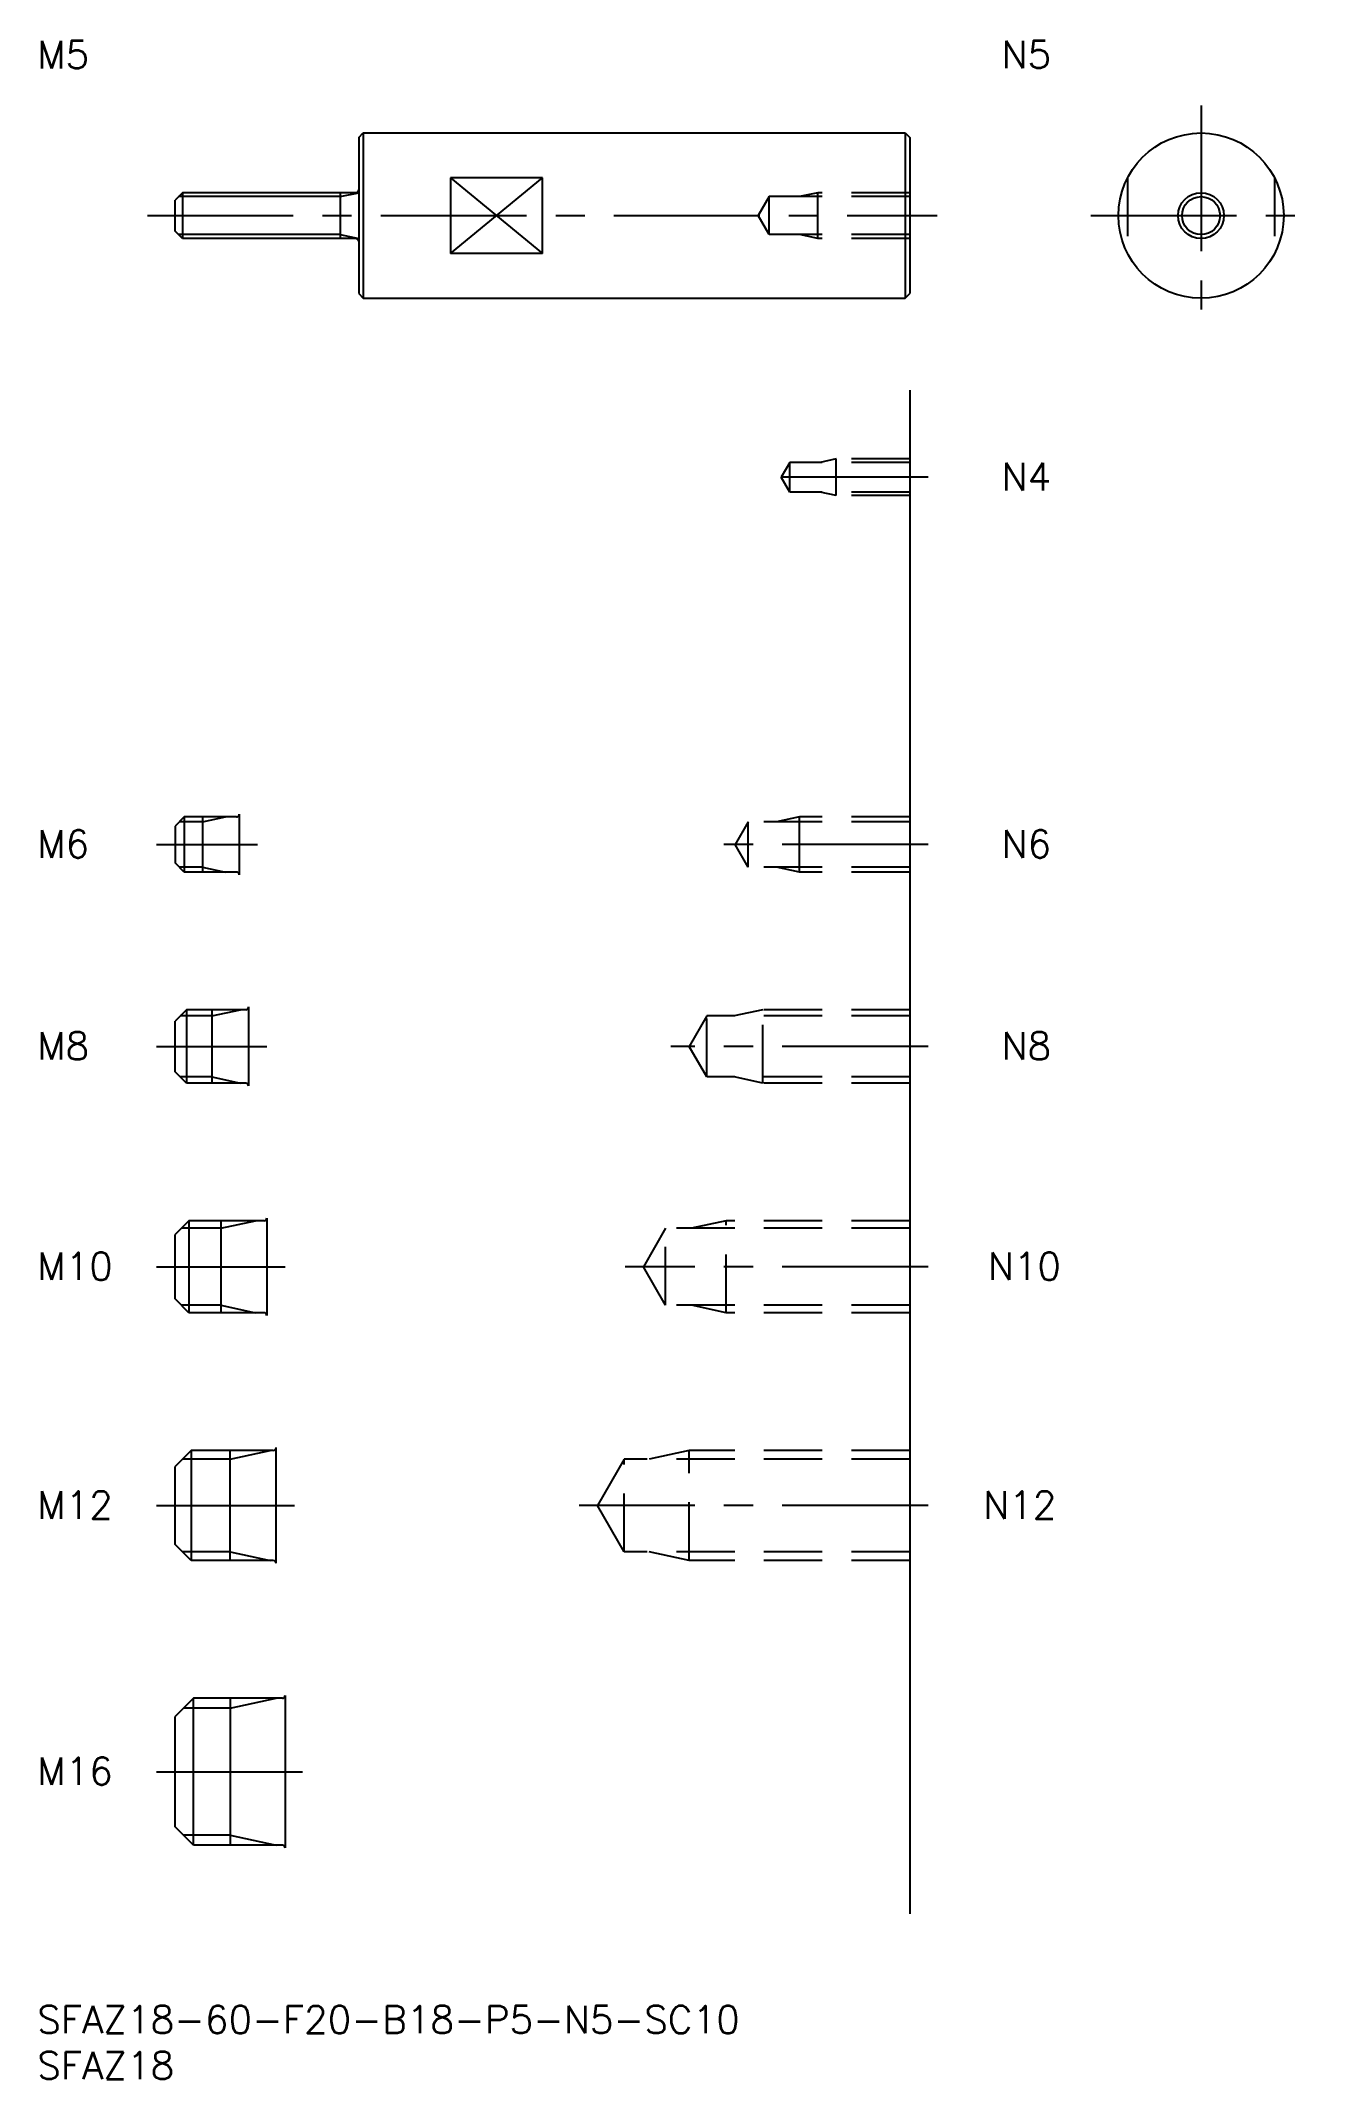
# Model space of a CAD drawing. Extents: x 0 to 139, y -8 to 214.
import ezdxf

# ---------------------------------------------------------------- set-up
doc = ezdxf.new("R2010")
doc.units = 0
doc.header["$LTSCALE"] = 0.5
doc.linetypes.add('CENTER', pattern=[50.8, 31.75, -6.35, 6.35, -6.35])
doc.linetypes.add('DASHED', pattern=[19.05, 12.7, -6.35])
for name, color, linetype in [('MSM_CENTER', 1, 'CENTER'), ('MSM_CONTINUOUS', 7, 'CONTINUOUS'), ('MSM_DASHED', 4, 'DASHED'), ('MSM_NARROW', 5, 'CONTINUOUS'), ('MSM_PART_NUMBER', 7, 'CONTINUOUS')]:
    doc.layers.add(name, color=color, linetype=linetype)
doc.styles.get("Standard").update_dxf_attribs({"font": 'txt.shx', "height": 1, "bigfont": 'bigfont.shx'})

# ---------------------------------------------------------------- blocks, each defined once
blk = doc.blocks.new('*U14')
at = {"layer": 'MSM_PART_NUMBER'}
blk.add_text('SFAZ18-60-F20-B18-P5-N5-SC10', height=3, dxfattribs=at).set_placement((0, -3))
blk = doc.blocks.new('*U15')
at = {"layer": 'MSM_PART_NUMBER'}
blk.add_text('SFAZ18', height=3, dxfattribs=at).set_placement((0, -8))
blk = doc.blocks.new('*U16')
at = {"layer": 'MSM_PART_NUMBER'}
blk.add_text('M16', height=3, dxfattribs=at).set_placement((0, 24.06))
blk = doc.blocks.new('*U17')
at = {"layer": 'MSM_PART_NUMBER'}
blk.add_text('M12', height=3, dxfattribs=at).set_placement((0, 53.06))
blk = doc.blocks.new('*U18')
at = {"layer": 'MSM_PART_NUMBER'}
blk.add_text('M10', height=3, dxfattribs=at).set_placement((0, 79.06))
blk = doc.blocks.new('*U19')
at = {"layer": 'MSM_PART_NUMBER'}
blk.add_text('M8', height=3, dxfattribs=at).set_placement((0, 103.06))
blk = doc.blocks.new('*U20')
at = {"layer": 'MSM_PART_NUMBER'}
blk.add_text('M6', height=3, dxfattribs=at).set_placement((0, 125.06))
blk = doc.blocks.new('*U21')
at = {"layer": 'MSM_PART_NUMBER'}
blk.add_text('M5', height=3, dxfattribs=at).set_placement((0, 211.03))
blk = doc.blocks.new('*U22')
at = {"layer": 'MSM_PART_NUMBER'}
blk.add_text('N12', height=3, dxfattribs=at).set_placement((103, 53.06))
blk = doc.blocks.new('*U23')
at = {"layer": 'MSM_PART_NUMBER'}
blk.add_text('N10', height=3, dxfattribs=at).set_placement((103.5, 79.06))
blk = doc.blocks.new('*U24')
at = {"layer": 'MSM_PART_NUMBER'}
blk.add_text('N8', height=3, dxfattribs=at).set_placement((105, 103.06))
blk = doc.blocks.new('*U25')
at = {"layer": 'MSM_PART_NUMBER'}
blk.add_text('N6', height=3, dxfattribs=at).set_placement((105, 125.06))
blk = doc.blocks.new('*U26')
at = {"layer": 'MSM_PART_NUMBER'}
blk.add_text('N4', height=3, dxfattribs=at).set_placement((105, 165.06))
blk = doc.blocks.new('*U27')
at = {"layer": 'MSM_PART_NUMBER'}
blk.add_text('N5', height=3, dxfattribs=at).set_placement((105, 211.05))

msp = doc.modelspace()

# ---------------------------------------------------------------- linework, layer by layer
at = {"layer": 'MSM_CENTER'}
for p, q in [((126.72, 207), (126.72, 183)), ((12, 195), (98, 195)), ((114.72, 195), (138.72, 195)), ((97, 166.5), (79, 166.5)), ((13, 126.5), (24, 126.5)), ((97, 126.5), (74, 126.5)), ((13, 104.5), (25, 104.5)), ((97, 104.5), (69, 104.5)), ((13, 80.5), (27, 80.5)), ((97, 80.5), (64, 80.5)), ((13, 54.5), (28, 54.5)), ((97, 54.5), (59, 54.5)), ((13, 25.5), (29, 25.5))]:
    msp.add_line(p, q, dxfattribs=at)
at = {"layer": 'MSM_CONTINUOUS'}
for p, q in [((35, 203.5), (35.5, 204)), ((35, 203.5), (35, 186.5)), ((35.5, 204), (94.5, 204)), ((35.5, 204), (35.5, 186)), ((94.5, 204), (94.5, 186)), ((94.5, 204), (95, 203.5)), ((95, 203.5), (95, 186.5)), ((45, 199.12), (45, 190.88)), ((55, 199.12), (45, 199.12)), ((55, 190.88), (55, 199.12)), ((15.8, 197.5), (15, 196.7)), ((15, 193.3), (15, 196.7)), ((34.7, 197.5), (15.8, 197.5)), ((15.8, 197.5), (15.8, 192.5)), ((33, 197.5), (33, 192.5)), ((15.8, 192.5), (15, 193.3)), ((34.7, 192.5), (15.8, 192.5)), ((55, 190.88), (45, 190.88)), ((35, 186.5), (35.5, 186)), ((35.5, 186), (94.5, 186)), ((94.5, 186), (95, 186.5)), ((95, 176), (95, 10)), ((16, 129.5), (15, 128.5)), ((21.7, 129.5), (16, 129.5)), ((16, 129.5), (16, 123.5)), ((18, 129.5), (18, 123.5)), ((22, 129.8), (22, 123.2)), ((15, 128.5), (15, 124.5)), ((16, 123.5), (15, 124.5)), ((21.7, 123.5), (16, 123.5)), ((16.25, 108.5), (15, 107.25)), ((15, 101.75), (15, 107.25)), ((22.7, 108.5), (16.25, 108.5)), ((16.25, 108.5), (16.25, 100.5)), ((19, 108.5), (19, 100.5)), ((23, 108.8), (23, 100.2)), ((16.25, 100.5), (15, 101.75)), ((22.7, 100.5), (16.25, 100.5)), ((16.5, 85.5), (15, 84)), ((24.7, 85.5), (16.5, 85.5)), ((16.5, 85.5), (16.5, 75.5)), ((20, 85.5), (20, 75.5)), ((25, 85.8), (25, 75.2)), ((15, 77), (15, 84)), ((16.5, 75.5), (15, 77)), ((24.7, 75.5), (16.5, 75.5)), ((16.75, 60.5), (15, 58.75)), ((25.7, 60.5), (16.75, 60.5)), ((16.75, 60.5), (16.75, 48.5)), ((21, 48.5), (21, 60.5)), ((26, 48.2), (26, 60.8)), ((15, 50.25), (15, 58.75)), ((16.75, 48.5), (15, 50.25)), ((25.7, 48.5), (16.75, 48.5)), ((17, 33.5), (15, 31.5)), ((26.7, 33.5), (17, 33.5)), ((17, 17.5), (17, 33.5)), ((21, 33.5), (21, 17.5)), ((27, 33.8), (27, 17.2)), ((15, 19.5), (15, 31.5)), ((17, 17.5), (15, 19.5)), ((26.7, 17.5), (17, 17.5))]:
    msp.add_line(p, q, dxfattribs=at)
for radius in [9, 2.5]:
    msp.add_circle((126.72, 195), radius, dxfattribs=at)
for centre, start, end in [((34.7, 197.8), 270, 0), ((34.7, 192.2), 0, 90), ((21.7, 129.8), 270, 0), ((21.7, 123.2), 0, 90), ((22.7, 108.8), 270, 0), ((22.7, 100.2), 0, 90), ((24.7, 85.8), 270, 0), ((24.7, 75.2), 0, 90), ((25.7, 60.8), 270, 0), ((25.7, 48.2), 0, 90), ((26.7, 33.8), 270, 0), ((26.7, 17.2), 0, 90)]:
    msp.add_arc(centre, 0.3, start, end, dxfattribs=at)
at = {"layer": 'MSM_DASHED'}
for p, q in [((118.72, 199.12), (118.72, 190.88)), ((134.72, 199.12), (134.72, 190.88)), ((79.69, 197.07), (78.5, 195)), ((95, 197.07), (79.69, 197.07)), ((79.69, 192.93), (79.69, 197.07)), ((85, 197.5), (83, 197.07)), ((95, 197.5), (85, 197.5)), ((85, 192.5), (85, 197.5)), ((79.69, 192.93), (78.5, 195)), ((95, 192.93), (79.69, 192.93)), ((85, 192.5), (83, 192.93)), ((95, 192.5), (85, 192.5)), ((81.94, 168.12), (81, 166.5)), ((95, 168.12), (81.94, 168.12)), ((81.94, 164.88), (81.94, 168.12)), ((87, 168.5), (85.25, 168.12)), ((95, 168.5), (87, 168.5)), ((87, 164.5), (87, 168.5)), ((81.94, 164.88), (81, 166.5)), ((95, 164.88), (81.94, 164.88)), ((87, 164.5), (85.25, 164.88)), ((95, 164.5), (87, 164.5)), ((77.42, 128.96), (76, 126.5)), ((95, 128.96), (77.42, 128.96)), ((77.42, 124.04), (77.42, 128.96)), ((83, 129.5), (80.5, 128.96)), ((95, 129.5), (83, 129.5)), ((83, 123.5), (83, 129.5)), ((77.42, 124.04), (76, 126.5)), ((95, 124.04), (77.42, 124.04)), ((83, 123.5), (80.5, 124.04)), ((95, 123.5), (83, 123.5)), ((72.92, 107.82), (71, 104.5)), ((72.92, 101.18), (72.92, 107.82)), ((95, 107.82), (72.92, 107.82)), ((79, 108.5), (75.87, 107.82)), ((79, 100.5), (79, 108.5)), ((95, 108.5), (79, 108.5)), ((72.92, 101.18), (71, 104.5)), ((95, 101.18), (72.92, 101.18)), ((79, 100.5), (75.87, 101.18)), ((95, 100.5), (79, 100.5)), ((68.42, 84.69), (66, 80.5)), ((68.42, 76.31), (68.42, 84.69)), ((95, 84.69), (68.42, 84.69)), ((75, 85.5), (71.25, 84.69)), ((75, 75.5), (75, 85.5)), ((95, 85.5), (75, 85.5)), ((68.42, 76.31), (66, 80.5)), ((95, 76.31), (68.42, 76.31)), ((75, 75.5), (71.25, 76.31)), ((95, 75.5), (75, 75.5)), ((71, 60.5), (66.62, 59.55)), ((71, 48.5), (71, 60.5)), ((95, 60.5), (71, 60.5)), ((63.92, 59.55), (61, 54.5)), ((63.92, 49.45), (63.92, 59.55)), ((95, 59.55), (63.92, 59.55)), ((63.92, 49.45), (61, 54.5)), ((95, 49.45), (63.92, 49.45)), ((71, 48.5), (66.62, 49.45)), ((95, 48.5), (71, 48.5))]:
    msp.add_line(p, q, dxfattribs=at)
at = {"layer": 'MSM_NARROW'}
for p, q in [((45, 190.88), (55, 199.12)), ((45, 199.12), (55, 190.88)), ((33, 197.07), (15.37, 197.07)), ((33, 197.07), (35, 197.5)), ((33, 192.93), (15.37, 192.93)), ((33, 192.93), (35, 192.5)), ((18, 128.96), (15.46, 128.96)), ((18, 128.96), (20.5, 129.5)), ((18, 124.04), (15.46, 124.04)), ((18, 124.04), (20.5, 123.5)), ((19, 107.82), (15.57, 107.82)), ((19, 107.82), (22.12, 108.5)), ((19, 101.18), (15.57, 101.18)), ((19, 101.18), (22.12, 100.5)), ((20, 84.69), (15.69, 84.69)), ((20, 84.69), (23.75, 85.5)), ((20, 76.31), (15.69, 76.31)), ((20, 76.31), (23.75, 75.5)), ((21, 59.55), (25.38, 60.5)), ((21, 59.55), (15.8, 59.55)), ((21, 49.45), (15.8, 49.45)), ((21, 49.45), (25.38, 48.5)), ((21, 32.42), (26, 33.5)), ((21, 32.42), (15.92, 32.42)), ((21, 18.58), (15.92, 18.58)), ((21, 18.58), (26, 17.5))]:
    msp.add_line(p, q, dxfattribs=at)
msp.add_circle((126.72, 195), 2.07, dxfattribs=at)

# ---------------------------------------------------------------- block references
at = {"layer": 'MSM_CONTINUOUS'}
for name in ['*U21', '*U27', '*U26', '*U20', '*U25', '*U19', '*U24', '*U18', '*U23', '*U17', '*U22', '*U16', '*U14', '*U15']:
    msp.add_blockref(name, (0, 0), dxfattribs=at)

doc.saveas('drawing.dxf')
